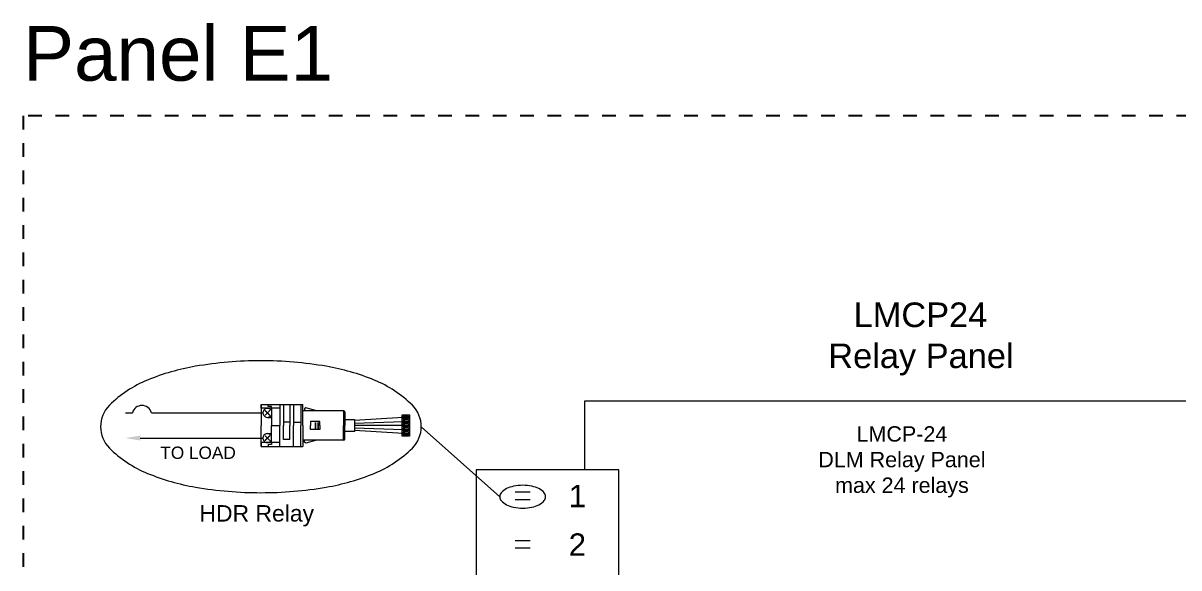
# Model space of a CAD drawing. Header units: inches. Extents: x -60 to 2005, y -577 to 104.
# Drawn here: x 498.68 to 519.82, y 27.19 to 37.16 of the extents above; entities that cross this region are included whole.
import ezdxf
from ezdxf.enums import TextEntityAlignment as Align

# ---------------------------------------------------------------- set-up
doc = ezdxf.new("R2010")
doc.units = ezdxf.units.IN
doc.header["$MEASUREMENT"] = 0
doc.linetypes.add('Demo', pattern=[0.5, 0.25, -0.25])
doc.layers.get('0').update_dxf_attribs({"lineweight": 5})
doc.layers.add('PANEL', color=7, linetype='Continuous', lineweight=0)
doc.layers.add('WS_DETAIL', color=7, linetype='Continuous', lineweight=5)
doc.layers.add('PS Borders', color=40, linetype='Demo', lineweight=5, plot=False)
doc.styles.add('ARIAL', font='arial.ttf')

# ---------------------------------------------------------------- blocks, each defined once
blk = doc.blocks.new('A$C72F87A13')
at = {"layer": 'WS_DETAIL'}
for p, q in [((1.654, 0.51), (1.654, 0.255)), ((1.654, 0.51), (1.883, 0.51)), ((1.654, 0.464), (1.654, 0.51)), ((1.883, 0.464), (1.654, 0.464)), ((1.738, 0.487), (1.738, 0.51)), ((1.779, 0.487), (1.738, 0.487)), ((1.779, 0.464), (1.779, 0.487)), ((1.779, 0.464), (1.779, 0.255)), ((1.883, 0.51), (2.164, 0.51)), ((1.883, 0.51), (1.883, 0.255)), ((1.927, 0.51), (1.927, 0.255)), ((2.005, 0.51), (2.005, 0.255)), ((2.049, 0.51), (2.049, 0.255)), ((2.139, 0.51), (2.139, 0.255)), ((2.164, 0.255), (2.164, 0.51)), ((2.662, 0.434), (2.164, 0.434)), ((2.2, 0.469), (2.183, 0.458)), ((2.183, 0.458), (2.183, 0.434)), ((2.315, 0.438), (2.2, 0.469)), ((2.315, 0.434), (2.315, 0.438)), ((2.662, 0.255), (2.662, 0.434)), ((0, 0.409), (0.086, 0.409)), ((0.317, 0.409), (1.676, 0.409)), ((1.731, 0.354), (1.779, 0.354)), ((2.005, 0.297), (1.927, 0.297)), ((2.049, 0.297), (2.139, 0.297)), ((2.37, 0.305), (2.255, 0.305)), ((2.255, 0.305), (2.255, 0.255)), ((2.37, 0.255), (2.37, 0.305)), ((2.674, 0.421), (2.674, 0.255)), ((3.385, 0.352), (2.794, 0.316)), ((2.794, 0.285), (3.385, 0.304)), ((3.385, 0.352), (3.45, 0.352)), ((3.385, 0.304), (3.45, 0.304)), ((3.397, 0.385), (3.397, 0.125)), ((1.654, 0), (1.654, 0.255)), ((1.731, 0.156), (1.779, 0.156)), ((1.779, 0.046), (1.779, 0.255)), ((1.788, 0.255), (1.883, 0.255)), ((1.883, 0), (1.883, 0.255)), ((1.927, 0.082), (1.927, 0.255)), ((2.005, 0.082), (2.005, 0.255)), ((2.049, 0), (2.049, 0.255)), ((2.139, 0), (2.139, 0.255)), ((2.164, 0.255), (2.164, 0)), ((2.255, 0.205), (2.255, 0.255)), ((2.37, 0.205), (2.255, 0.205)), ((2.37, 0.255), (2.37, 0.205)), ((2.656, 0.255), (2.656, 0.077)), ((2.656, 0.255), (2.662, 0.255)), ((2.674, 0.089), (2.674, 0.255)), ((3.385, 0.255), (2.794, 0.255)), ((2.794, 0.225), (3.385, 0.207)), ((3.385, 0.158), (2.794, 0.195)), ((3.385, 0.255), (3.45, 0.255)), ((3.385, 0.207), (3.45, 0.207)), ((3.385, 0.158), (3.45, 0.158)), ((0.18, 0.101), (1.676, 0.101)), ((1.654, 0.046), (1.654, 0)), ((1.883, 0.046), (1.654, 0.046)), ((1.779, 0.023), (1.738, 0.023)), ((1.738, 0.023), (1.738, 0)), ((1.779, 0.046), (1.779, 0.023)), ((2.005, 0.082), (1.927, 0.082)), ((2.662, 0.077), (2.164, 0.077)), ((2.183, 0.052), (2.183, 0.077)), ((2.2, 0.041), (2.183, 0.052)), ((2.315, 0.072), (2.2, 0.041)), ((2.315, 0.077), (2.315, 0.072)), ((1.654, 0), (1.883, 0)), ((1.883, 0), (2.164, 0))]:
    blk.add_line(p, q, dxfattribs=at)
for points, const_width in [([(1.762, 0.378), (1.7, 0.44)], 0.0166), ([(1.7, 0.378), (1.762, 0.44)], 0.0166), ([(2.315, 0.294), (2.315, 0.255)], 0.0204), ([(2.35, 0.294), (2.35, 0.255)], 0.0204), ([(2.315, 0.216), (2.315, 0.255)], 0.0204), ([(2.35, 0.216), (2.35, 0.255)], 0.0204), ([(1.762, 0.132), (1.7, 0.07)], 0.0166), ([(1.7, 0.132), (1.762, 0.07)], 0.0166)]:
    blk.add_lwpolyline(points, dxfattribs=dict(at, const_width=const_width))
for points in [[(2.794, 0.327), (2.794, 0.183), (2.674, 0.183), (2.674, 0.327)], [(3.463, 0.385), (3.463, 0.125), (3.373, 0.125), (3.373, 0.385)], [(3.45, 0.37), (3.45, 0.334), (3.385, 0.334), (3.385, 0.37)], [(3.45, 0.322), (3.45, 0.285), (3.385, 0.285), (3.385, 0.322)], [(3.45, 0.273), (3.45, 0.237), (3.385, 0.237), (3.385, 0.273)], [(3.45, 0.225), (3.45, 0.188), (3.385, 0.188), (3.385, 0.225)], [(3.45, 0.177), (3.45, 0.14), (3.385, 0.14), (3.385, 0.177)]]:
    blk.add_lwpolyline(points, close=True, dxfattribs=at)
at = {"layer": 'WS_DETAIL', "linetype": 'Continuous'}
blk.add_arc((0.201, 0.379), 0.12, 14.63, 165.37, dxfattribs=at)
at = {"layer": 'WS_DETAIL'}
for centre, radius, start, end in [((1.731, 0.409), 0.0551, 28.9371, 331.0629), ((2.662, 0.421), 0.0122, 0, 90), ((1.731, 0.101), 0.0551, 28.9371, 331.0629), ((2.662, 0.089), 0.0122, 270, 0)]:
    blk.add_arc(centre, radius, start, end, dxfattribs=at)
blk.add_solid([(0.18, 0.071), (0.18, 0.131), (0, 0.101)], dxfattribs=at)
blk = doc.blocks.new('LMCP-24_TW')
at = {"layer": 'PANEL', "linetype": 'Continuous'}
for p, q in [((46.39, 175.73), (-46.39, 175.73)), ((-46.39, 175.73), (-46.39, 165.66))]:
    blk.add_line(p, q, dxfattribs=at)
at = {"layer": 'PANEL'}
for p, q in [((-54.37, 162.39), (-56.56, 162.39)), ((-54.37, 161.3), (-56.56, 161.3)), ((-54.37, 155.29), (-56.56, 155.29)), ((-54.37, 154.2), (-56.56, 154.2))]:
    blk.add_line(p, q, dxfattribs=at)
at = {"layer": 'PANEL', "linetype": 'Continuous'}
blk.add_lwpolyline([(-62.27, 79.44), (-41.36, 79.44), (-41.36, 165.66), (-62.27, 165.66)], close=True, dxfattribs=at)
at = {"insert": (0.03, 172.06), "char_height": 2.25, "width": 40.9705, "attachment_point": 2, "style": 'ARIAL'}
blk.add_mtext('LMCP-24\\PDLM Relay Panel^Jmax 24 relays', dxfattribs=at)
at = {"layer": 'PANEL', "style": 'ARIAL'}
for s, p in [('1', (-47.45, 160.21)), ('2', (-47.45, 153.11))]:
    blk.add_text(s, height=3.27, dxfattribs=at).set_placement(p, align=Align.CENTER)

msp = doc.modelspace()

# ---------------------------------------------------------------- linework, layer by layer
at = {"layer": 'PS Borders', "lineweight": -3}
msp.add_lwpolyline([(498.681, -5.064), (552.022, -5.064), (552.022, 35.465), (498.681, 35.465)], close=True, dxfattribs=at)
at = {"layer": 'WS_DETAIL', "linetype": 'Continuous'}
msp.add_line((507.399, 28.496), (505.962, 29.776), dxfattribs=at)
for points in [[(503.03, 30.982, 0.042219), (501.835, 30.881, 0.055431), (500.956, 30.629, 0.098235), (500.259, 30.167, 0.199807), (500.097, 29.776, 0.199807), (500.259, 29.385, 0.098235), (500.956, 28.923, 0.055431), (501.835, 28.67, 0.042219), (503.03, 28.569, 0.042219), (504.224, 28.67, 0.055431), (505.103, 28.923, 0.098235), (505.8, 29.385, 0.199807), (505.962, 29.776, 0.199807), (505.8, 30.167, 0.098235), (505.103, 30.629, 0.055431), (504.224, 30.881, 0.042219)], [(507.817, 28.704, 0.051099), (507.648, 28.687, 0.064948), (507.522, 28.643, 0.104203), (507.425, 28.566, 0.174705), (507.399, 28.496, 0.174705), (507.425, 28.425, 0.104203), (507.522, 28.348, 0.064948), (507.648, 28.304, 0.051099), (507.817, 28.287, 0.051099), (507.986, 28.304, 0.064948), (508.113, 28.348, 0.104203), (508.21, 28.425, 0.174705), (508.235, 28.496, 0.174705), (508.21, 28.566, 0.104203), (508.113, 28.643, 0.064948), (507.986, 28.687, 0.051099)]]:
    msp.add_lwpolyline(points, format="xyb", close=True, dxfattribs=at)

# ---------------------------------------------------------------- block references
at = {"lineweight": -3, "xscale": 0.125, "yscale": 0.125, "zscale": 0.125}
msp.add_blockref('LMCP-24_TW', (514.748, 8.277), dxfattribs=at)
at = {"layer": 'WS_DETAIL', "linetype": 'Continuous', "xscale": 1.5, "yscale": 1.5, "zscale": 1.5}
msp.add_blockref('A$C72F87A13', (500.553, 29.416), dxfattribs=at)

# ---------------------------------------------------------------- texts
at = {"lineweight": -3, "insert": (498.681, 37.105), "char_height": 1, "attachment_point": 1, "style": 'ARIAL'}
msp.add_mtext_dynamic_manual_height_columns('Panel E1', width=25.92219, gutter_width=1, heights=[0], dxfattribs=at)
at = {"layer": 'WS_DETAIL', "linetype": 'Continuous', "style": 'ARIAL'}
msp.add_text('TO LOAD', height=0.225, dxfattribs=at).set_placement((501.191, 29.187))
msp.add_text('HDR Relay', height=0.3, dxfattribs=at).set_placement((502.954, 28.041), align=Align.CENTER)
at = {"layer": 'WS_DETAIL', "lineweight": -3, "insert": (513.358, 32.048), "char_height": 0.45, "width": 3.38973, "attachment_point": 1, "style": 'ARIAL'}
msp.add_mtext('\\pi0.51016;LMCP24 \\P\\pi0.046811;Relay Panel', dxfattribs=at)

doc.saveas('drawing.dxf')
